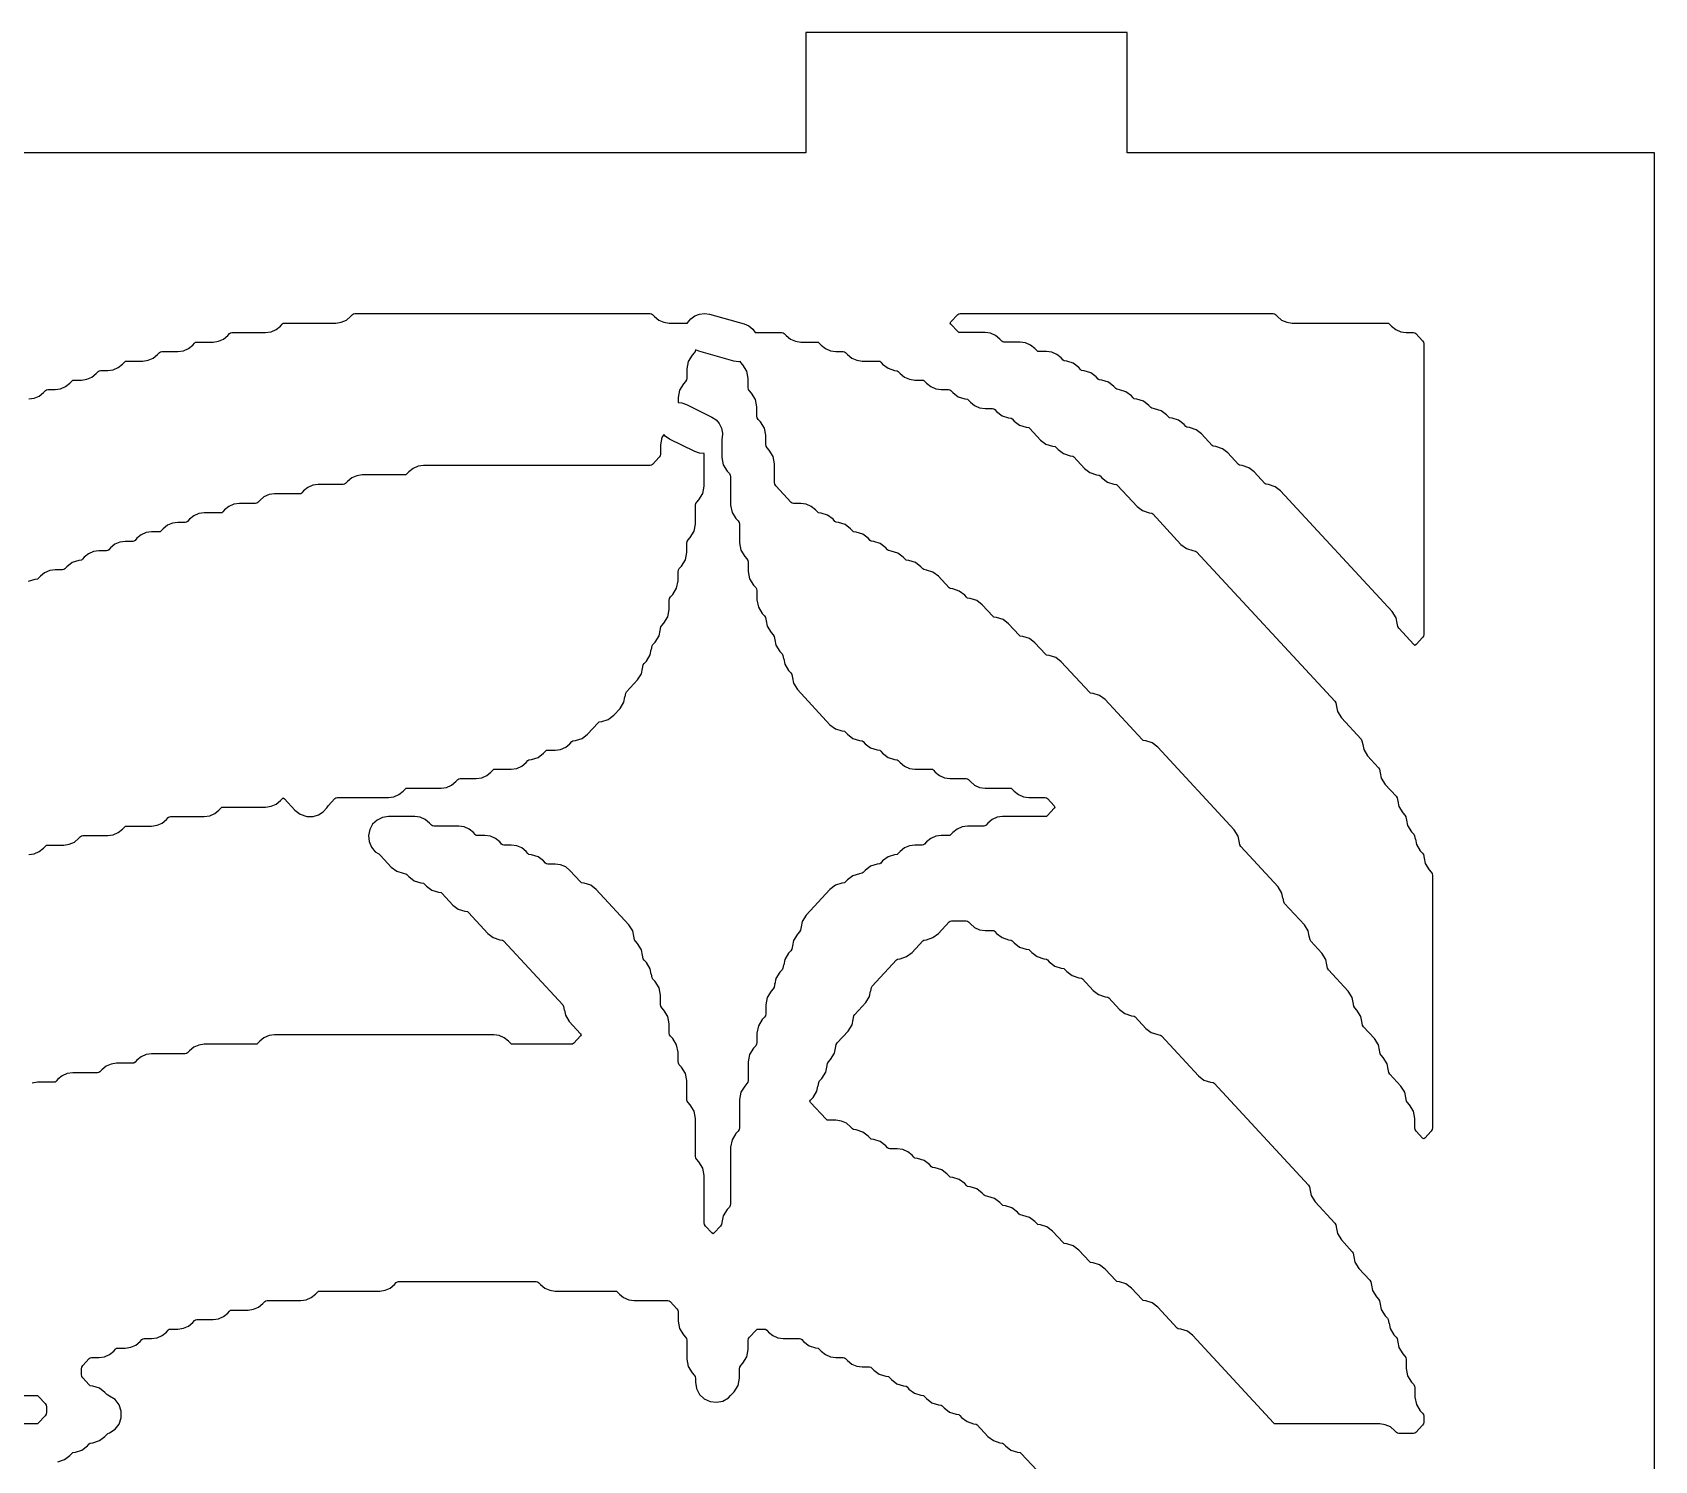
# Model space of a CAD drawing. Header units: millimetres. Extents: x 10 to 410, y 18 to 283.
# Drawn here: x 32.88 to 73.27, y 247.44 to 283 of the extents above; entities that cross this region are included whole.
import ezdxf

# ---------------------------------------------------------------- set-up
doc = ezdxf.new("R2010")
doc.units = ezdxf.units.MM
doc.layers.add('CUT', color=1, linetype='Continuous')

msp = doc.modelspace()

# ---------------------------------------------------------------- linework, layer by layer
at = {"layer": 'CUT'}
for points in [[(31.134, 280), (31.134, 283), (23.134, 283), (23.134, 280), (10, 280), (10, 160), (23.134, 160), (23.134, 157), (31.134, 157), (31.134, 160), (52.134, 160), (52.134, 157), (60.134, 157), (60.134, 160), (73.2679, 160), (73.2679, 280), (60.134, 280), (60.134, 283), (52.134, 283), (52.134, 280)], [(64.2438, 275.7637), (66.6121, 275.7637), (66.6446, 275.7592), (66.6699, 275.7384), (66.7165, 275.688), (66.8224, 275.6011), (66.948, 275.5462), (67.0837, 275.5274), (67.2675, 275.5274), (67.2999, 275.5229), (67.3253, 275.5022), (67.4886, 275.3255), (67.5121, 275.2879), (67.5203, 275.2444), (67.5203, 268.013), (67.5121, 267.9695), (67.4886, 267.9319), (67.3299, 267.7603), (67.3019, 267.7385), (67.2738, 267.7603), (66.8967, 268.1682), (66.8732, 268.2057), (66.8563, 268.2953), (66.8552, 268.2951), (66.8306, 268.4254), (66.7321, 268.5825), (63.9551, 271.5863), (63.8193, 271.6901), (63.6565, 271.7422), (63.5902, 271.7513), (63.5649, 271.7721), (63.2998, 272.0589), (63.164, 272.1627), (63.0011, 272.2147), (62.9349, 272.2239), (62.9095, 272.2447), (62.6444, 272.5314), (62.5086, 272.6353), (62.3458, 272.6873), (62.2795, 272.6965), (62.2542, 272.7173), (61.9891, 273.004), (61.8533, 273.1079), (61.6904, 273.1599), (61.6241, 273.169), (61.5988, 273.1898), (61.5522, 273.2403), (61.4164, 273.3441), (61.2535, 273.3962), (61.1872, 273.4053), (61.1619, 273.4261), (61.1153, 273.4766), (60.9795, 273.5804), (60.8166, 273.6325), (60.7503, 273.6416), (60.725, 273.6624), (60.6784, 273.7129), (60.5426, 273.8167), (60.3797, 273.8687), (60.3134, 273.8779), (60.2881, 273.8987), (60.2415, 273.9492), (60.1057, 274.053), (59.9428, 274.105), (59.8765, 274.1142), (59.8512, 274.135), (59.8046, 274.1855), (59.6688, 274.2893), (59.5059, 274.3413), (59.4396, 274.3505), (59.4143, 274.3713), (59.3677, 274.4217), (59.2319, 274.5256), (59.069, 274.5776), (59.0027, 274.5868), (58.9774, 274.6075), (58.9308, 274.658), (58.795, 274.7619), (58.6321, 274.8139), (58.5658, 274.8231), (58.5405, 274.8438), (58.4939, 274.8943), (58.388, 274.9812), (58.2625, 275.0361), (58.1267, 275.0549), (57.9429, 275.0549), (57.9105, 275.0593), (57.8852, 275.0801), (57.8385, 275.1306), (57.7326, 275.2175), (57.6071, 275.2724), (57.4714, 275.2911), (57.0691, 275.2911), (57.0367, 275.2956), (57.0114, 275.3164), (56.9647, 275.3669), (56.8588, 275.4538), (56.7333, 275.5087), (56.5976, 275.5274), (55.9769, 275.5274), (55.9444, 275.5319), (55.9191, 275.5527), (55.7494, 275.7363), (55.7307, 275.7637), (55.7494, 275.7912), (55.9191, 275.9747), (55.9444, 275.9955), (55.9769, 276), (63.7723, 276), (63.8047, 275.9955), (63.8301, 275.9747), (63.8767, 275.9243), (63.9826, 275.8374), (64.1081, 275.7825)], [(52.657, 257.2406), (52.6739, 257.3301), (52.6975, 257.3677), (52.7513, 257.4259), (52.8498, 257.5831), (52.8744, 257.7134), (52.8755, 257.7132), (52.8924, 257.8027), (52.9159, 257.8403), (53.1882, 258.1348), (53.2867, 258.2919), (53.3113, 258.4222), (53.3124, 258.422), (53.3293, 258.5116), (53.3528, 258.5491), (53.6251, 258.8436), (53.7236, 259.0008), (53.7482, 259.1311), (53.7493, 259.1309), (53.7662, 259.2204), (53.7897, 259.258), (54.39, 259.9072), (54.4153, 259.928), (54.4816, 259.9372), (54.6444, 259.9892), (54.7802, 260.093), (55.0453, 260.3798), (55.0706, 260.4006), (55.1369, 260.4097), (55.2997, 260.4618), (55.4355, 260.5656), (55.7007, 260.8524), (55.726, 260.8731), (55.7584, 260.8776), (56.1265, 260.8776), (56.159, 260.8731), (56.1843, 260.8524), (56.2309, 260.8019), (56.3368, 260.715), (56.4624, 260.6601), (56.5981, 260.6414), (56.7819, 260.6414), (56.8143, 260.6369), (56.8396, 260.6161), (56.8863, 260.5656), (57.0221, 260.4618), (57.1849, 260.4097), (57.2512, 260.4006), (57.2765, 260.3798), (57.3232, 260.3293), (57.459, 260.2255), (57.6218, 260.1735), (57.6881, 260.1643), (57.7134, 260.1435), (57.7601, 260.093), (57.8959, 259.9892), (58.0587, 259.9372), (58.125, 259.928), (58.1503, 259.9072), (58.197, 259.8567), (58.3328, 259.7529), (58.4956, 259.7009), (58.5619, 259.6917), (58.5872, 259.6709), (58.6339, 259.6205), (58.7697, 259.5166), (58.9325, 259.4646), (58.9988, 259.4554), (59.0241, 259.4346), (59.2893, 259.1479), (59.4251, 259.044), (59.5879, 258.992), (59.6542, 258.9829), (59.6795, 258.9621), (59.9446, 258.6753), (60.0804, 258.5715), (60.2433, 258.5194), (60.3095, 258.5103), (60.3348, 258.4895), (60.6, 258.2027), (60.7358, 258.0989), (60.8986, 258.0469), (60.9649, 258.0377), (60.9902, 258.0169), (61.9107, 257.0213), (62.0465, 256.9175), (62.2093, 256.8654), (62.2756, 256.8563), (62.3009, 256.8355), (64.6487, 254.2959), (64.6723, 254.2584), (64.6892, 254.1689), (64.6903, 254.1691), (64.7149, 254.0388), (64.8134, 253.8816), (65.3041, 253.3508), (65.3276, 253.3132), (65.3445, 253.2237), (65.3456, 253.2239), (65.3702, 253.0936), (65.4687, 252.9365), (65.741, 252.6419), (65.7645, 252.6044), (65.7814, 252.5149), (65.7825, 252.5151), (65.8071, 252.3848), (65.9056, 252.2276), (66.1779, 251.9331), (66.2014, 251.8955), (66.2183, 251.806), (66.2194, 251.8062), (66.244, 251.6759), (66.3425, 251.5187), (66.3963, 251.4605), (66.4199, 251.4229), (66.4368, 251.3334), (66.4379, 251.3336), (66.4625, 251.2033), (66.561, 251.0462), (66.6148, 250.9879), (66.6383, 250.9504), (66.6552, 250.8609), (66.6563, 250.8611), (66.6809, 250.7308), (66.7794, 250.5736), (66.8332, 250.5154), (66.8568, 250.4778), (66.8737, 250.3883), (66.8748, 250.3885), (66.8994, 250.2582), (66.9979, 250.101), (67.0517, 250.0428), (67.0752, 250.0052), (67.0834, 249.9617), (67.0834, 249.7316), (67.1178, 249.5493), (67.2163, 249.3922), (67.2701, 249.3339), (67.2937, 249.2964), (67.3019, 249.2528), (67.3019, 249.0227), (67.3363, 248.8405), (67.4348, 248.6833), (67.4886, 248.6251), (67.5121, 248.5875), (67.5203, 248.5439), (67.5203, 248.4012), (67.5121, 248.3576), (67.4886, 248.3201), (67.3253, 248.1434), (67.2999, 248.1226), (67.2675, 248.1181), (66.8994, 248.1181), (66.867, 248.1226), (66.8416, 248.1434), (66.795, 248.1939), (66.6891, 248.2808), (66.5636, 248.3357), (66.4279, 248.3544), (63.8411, 248.3544), (63.8087, 248.3589), (63.7833, 248.3797), (61.7706, 250.5568), (61.6348, 250.6606), (61.472, 250.7126), (61.4057, 250.7218), (61.3804, 250.7426), (60.8968, 251.2656), (60.761, 251.3695), (60.5982, 251.4215), (60.5319, 251.4306), (60.5066, 251.4514), (60.2415, 251.7382), (60.1057, 251.842), (59.9428, 251.8941), (59.8765, 251.9032), (59.8512, 251.924), (59.5861, 252.2108), (59.4503, 252.3146), (59.2875, 252.3666), (59.2212, 252.3758), (59.1959, 252.3966), (58.9308, 252.6833), (58.795, 252.7872), (58.6321, 252.8392), (58.5658, 252.8484), (58.5405, 252.8692), (58.2754, 253.1559), (58.1396, 253.2598), (57.9768, 253.3118), (57.9105, 253.3209), (57.8852, 253.3417), (57.8385, 253.3922), (57.7027, 253.496), (57.5399, 253.5481), (57.4736, 253.5572), (57.4483, 253.578), (57.4016, 253.6285), (57.2658, 253.7323), (57.103, 253.7844), (57.0367, 253.7935), (57.0114, 253.8143), (56.9647, 253.8648), (56.8289, 253.9686), (56.6661, 254.0206), (56.5998, 254.0298), (56.5745, 254.0506), (56.5278, 254.1011), (56.392, 254.2049), (56.2292, 254.2569), (56.1629, 254.2661), (56.1376, 254.2869), (56.0909, 254.3374), (55.9551, 254.4412), (55.7923, 254.4932), (55.726, 254.5024), (55.7007, 254.5232), (55.654, 254.5736), (55.5182, 254.6775), (55.3554, 254.7295), (55.2891, 254.7387), (55.2638, 254.7594), (55.2171, 254.8099), (55.0813, 254.9138), (54.9185, 254.9658), (54.8522, 254.975), (54.8269, 254.9957), (54.7802, 255.0462), (54.6743, 255.1331), (54.5488, 255.188), (54.4131, 255.2068), (54.2293, 255.2068), (54.1968, 255.2112), (54.1715, 255.232), (54.1248, 255.2825), (53.989, 255.3863), (53.8262, 255.4384), (53.7599, 255.4475), (53.7346, 255.4683), (53.6879, 255.5188), (53.5521, 255.6226), (53.3893, 255.6746), (53.323, 255.6838), (53.2977, 255.7046), (53.2511, 255.755), (53.1452, 255.8419), (53.0196, 255.8968), (52.8839, 255.9156), (52.7001, 255.9156), (52.6677, 255.9201), (52.6424, 255.9409), (52.2542, 256.3607), (52.2355, 256.3882), (52.2542, 256.4156), (52.3144, 256.4808), (52.4129, 256.6379), (52.4375, 256.7682), (52.4386, 256.768), (52.4555, 256.8575), (52.479, 256.8951), (52.5329, 256.9533), (52.6313, 257.1105), (52.6559, 257.2408)]]:
    msp.add_lwpolyline(points, close=True, dxfattribs=at)
for points in [[(32.7865, 273.8734), (32.9222, 273.8922), (33.0477, 273.9471), (33.1536, 274.034), (33.2003, 274.0844), (33.2256, 274.1052), (33.258, 274.1097), (33.4419, 274.1097), (33.5776, 274.1285), (33.7031, 274.1834), (33.809, 274.2703), (33.8556, 274.3207), (33.8809, 274.3415), (33.9134, 274.346), (34.0972, 274.346), (34.2329, 274.3648), (34.3584, 274.4197), (34.4643, 274.5066), (34.511, 274.557), (34.5363, 274.5778), (34.5687, 274.5823), (34.7526, 274.5823), (34.8883, 274.601), (35.0138, 274.6559), (35.1197, 274.7429), (35.1663, 274.7933), (35.1917, 274.8141), (35.2241, 274.8186), (35.6264, 274.8186), (35.7621, 274.8373), (35.8876, 274.8922), (35.9935, 274.9791), (36.0401, 275.0296), (36.0655, 275.0504), (36.0979, 275.0549), (36.5002, 275.0549), (36.6359, 275.0736), (36.7614, 275.1285), (36.8673, 275.2154), (36.9139, 275.2659), (36.9393, 275.2867), (36.9717, 275.2911), (37.374, 275.2911), (37.5097, 275.3099), (37.6352, 275.3648), (37.7411, 275.4517), (37.7877, 275.5022), (37.8131, 275.5229), (37.8455, 275.5274), (38.6847, 275.5274), (38.8204, 275.5462), (38.9459, 275.6011), (39.0518, 275.688), (39.0984, 275.7384), (39.1238, 275.7592), (39.1562, 275.7637), (40.4323, 275.7637), (40.568, 275.7825), (40.6935, 275.8374), (40.7994, 275.9243), (40.846, 275.9747), (40.8714, 275.9955), (40.9038, 276), (48.2623, 276), (48.2947, 275.9955), (48.3201, 275.9747), (48.3667, 275.9243), (48.4726, 275.8374), (48.5981, 275.7825), (48.7338, 275.7637), (49.1886, 275.7637), (49.1904, 275.7677), (49.2678, 275.8662), (49.3682, 275.9413), (49.4845, 275.9878), (49.6089, 276.0027), (49.733, 275.9848), (50.598, 275.7417), (50.7131, 275.6923), (50.8116, 275.6149), (50.877, 275.5274), (51.5391, 275.5274), (51.5715, 275.5229), (51.5968, 275.5022), (51.6435, 275.4517), (51.7494, 275.3648), (51.8749, 275.3099), (52.0106, 275.2911), (52.4129, 275.2911), (52.4453, 275.2867), (52.4706, 275.2659), (52.5173, 275.2154), (52.6232, 275.1285), (52.7487, 275.0736), (52.8844, 275.0549), (53.0682, 275.0549), (53.1007, 275.0504), (53.126, 275.0296), (53.1726, 274.9791), (53.2785, 274.8922), (53.404, 274.8373), (53.5398, 274.8186), (53.942, 274.8186), (53.9745, 274.8141), (53.9998, 274.7933), (54.0465, 274.7428), (54.1823, 274.639), (54.3451, 274.587), (54.4114, 274.5778), (54.4367, 274.557), (54.4833, 274.5066), (54.5892, 274.4197), (54.7147, 274.3648), (54.8505, 274.346), (55.0343, 274.346), (55.0667, 274.3415), (55.092, 274.3207), (55.1387, 274.2703), (55.2446, 274.1834), (55.3701, 274.1285), (55.5058, 274.1097), (55.6896, 274.1097), (55.7221, 274.1052), (55.7474, 274.0844), (55.7941, 274.034), (55.9299, 273.9301), (56.0927, 273.8781), (56.159, 273.8689), (56.1843, 273.8481), (56.2309, 273.7977), (56.3368, 273.7108), (56.4624, 273.6559), (56.5981, 273.6371), (56.7819, 273.6371), (56.8143, 273.6326), (56.8396, 273.6119), (56.8863, 273.5614), (57.0221, 273.4575), (57.1849, 273.4055), (57.2512, 273.3964), (57.2765, 273.3756), (57.3232, 273.3251), (57.459, 273.2213), (57.6218, 273.1692), (57.6881, 273.1601), (57.7134, 273.1393), (57.9786, 272.8525), (58.1144, 272.7487), (58.2772, 272.6967), (58.3435, 272.6875), (58.3688, 272.6667), (58.4155, 272.6162), (58.5513, 272.5124), (58.7141, 272.4604), (58.7804, 272.4512), (58.8057, 272.4304), (59.0708, 272.1437), (59.2066, 272.0398), (59.3694, 271.9878), (59.4357, 271.9786), (59.461, 271.9579), (59.5077, 271.9074), (59.6435, 271.8035), (59.8064, 271.7515), (59.8726, 271.7423), (59.8979, 271.7216), (60.3815, 271.1985), (60.5173, 271.0947), (60.6802, 271.0427), (60.7464, 271.0335), (60.7717, 271.0127), (61.4738, 270.2534), (61.6096, 270.1495), (61.7724, 270.0975), (61.8387, 270.0883), (61.864, 270.0676), (65.3041, 266.3466), (65.3276, 266.309), (65.3445, 266.2195), (65.3456, 266.2197), (65.3702, 266.0894), (65.4687, 265.9322), (65.9594, 265.4014), (65.983, 265.3639), (65.9999, 265.2744), (66.001, 265.2746), (66.0256, 265.1443), (66.1241, 264.9871), (66.3963, 264.6926), (66.4199, 264.655), (66.4368, 264.5655), (66.4379, 264.5657), (66.4625, 264.4354), (66.561, 264.2782), (66.8332, 263.9837), (66.8568, 263.9461), (66.8737, 263.8566), (66.8748, 263.8568), (66.8994, 263.7265), (66.9979, 263.5694), (67.0517, 263.5111), (67.0752, 263.4736), (67.0921, 263.3841), (67.0933, 263.3843), (67.1178, 263.254), (67.2163, 263.0968), (67.2701, 263.0386), (67.2937, 263.001), (67.3106, 262.9115), (67.3117, 262.9117), (67.3363, 262.7814), (67.4348, 262.6242), (67.4886, 262.566), (67.5121, 262.5284), (67.529, 262.4389), (67.5302, 262.4391), (67.5547, 262.3088), (67.6532, 262.1516), (67.707, 262.0934), (67.7306, 262.0559), (67.7388, 262.0123), (67.7388, 255.7261), (67.7306, 255.6825), (67.707, 255.645), (67.5484, 255.4734), (67.5203, 255.4516), (67.4923, 255.4734), (67.3336, 255.645), (67.3101, 255.6825), (67.3019, 255.7261), (67.3019, 255.9562), (67.2675, 256.1384), (67.169, 256.2956), (67.1152, 256.3538), (67.0917, 256.3914), (67.0748, 256.4809), (67.0736, 256.4807), (67.049, 256.611), (66.9506, 256.7682), (66.6783, 257.0627), (66.6548, 257.1003), (66.6379, 257.1898), (66.6367, 257.1896), (66.6121, 257.3199), (66.5137, 257.477), (66.4598, 257.5353), (66.4363, 257.5728), (66.4194, 257.6624), (66.4183, 257.6621), (66.3937, 257.7924), (66.2952, 257.9496), (66.0229, 258.2441), (65.9994, 258.2817), (65.9825, 258.3712), (65.9814, 258.371), (65.9568, 258.5013), (65.8583, 258.6585), (65.8045, 258.7167), (65.781, 258.7543), (65.7641, 258.8438), (65.7629, 258.8436), (65.7383, 258.9739), (65.6399, 259.1311), (65.1491, 259.6619), (65.1256, 259.6994), (65.1087, 259.7889), (65.1076, 259.7887), (65.083, 259.919), (64.9845, 260.0762), (64.7122, 260.3707), (64.6887, 260.4083), (64.6718, 260.4978), (64.6707, 260.4976), (64.6461, 260.6279), (64.5476, 260.7851), (64.0569, 261.3159), (64.0334, 261.3534), (64.0165, 261.4429), (64.0153, 261.4427), (63.9907, 261.573), (63.8923, 261.7302), (62.9646, 262.7336), (62.9411, 262.7712), (62.9242, 262.8607), (62.9231, 262.8605), (62.8985, 262.9908), (62.8, 263.1479), (60.8968, 265.2066), (60.761, 265.3104), (60.5982, 265.3624), (60.5319, 265.3716), (60.5066, 265.3924), (59.5861, 266.388), (59.4503, 266.4918), (59.2875, 266.5438), (59.2212, 266.553), (59.1959, 266.5738), (58.4938, 267.3331), (58.3581, 267.437), (58.1952, 267.489), (58.1289, 267.4982), (58.1036, 267.5189), (57.8385, 267.8057), (57.7027, 267.9095), (57.5399, 267.9616), (57.4736, 267.9707), (57.4483, 267.9915), (57.1831, 268.2783), (57.0473, 268.3821), (56.8845, 268.4341), (56.8182, 268.4433), (56.7929, 268.4641), (56.5278, 268.7509), (56.392, 268.8547), (56.2292, 268.9067), (56.1629, 268.9159), (56.1376, 268.9367), (56.0909, 268.9871), (55.9551, 269.091), (55.7923, 269.143), (55.726, 269.1522), (55.7007, 269.1729), (55.4355, 269.4597), (55.2997, 269.5636), (55.1369, 269.6156), (55.0706, 269.6247), (55.0453, 269.6455), (54.9986, 269.696), (54.8628, 269.7998), (54.7, 269.8519), (54.6337, 269.861), (54.6084, 269.8818), (54.5617, 269.9323), (54.4259, 270.0361), (54.2631, 270.0881), (54.1968, 270.0973), (54.1715, 270.1181), (54.1248, 270.1686), (53.989, 270.2724), (53.8262, 270.3244), (53.7599, 270.3336), (53.7346, 270.3544), (53.6879, 270.4049), (53.5521, 270.5087), (53.3893, 270.5607), (53.323, 270.5699), (53.2977, 270.5907), (53.251, 270.6411), (53.1152, 270.745), (52.9524, 270.797), (52.8861, 270.8062), (52.8608, 270.827), (52.8141, 270.8774), (52.6783, 270.9813), (52.5155, 271.0333), (52.4492, 271.0425), (52.4239, 271.0632), (52.3773, 271.1137), (52.2714, 271.2006), (52.1458, 271.2555), (52.0101, 271.2743), (51.8263, 271.2743), (51.7939, 271.2787), (51.7686, 271.2995), (51.3868, 271.7125), (51.3632, 271.7501), (51.355, 271.7936), (51.355, 272.26), (51.3206, 272.4422), (51.2222, 272.5994), (51.1683, 272.6576), (51.1448, 272.6952), (51.1366, 272.7388), (51.1366, 272.9688), (51.1022, 273.1511), (51.0037, 273.3083), (50.9499, 273.3665), (50.9263, 273.4041), (50.9181, 273.4476), (50.9181, 273.6777), (50.8837, 273.86), (50.7853, 274.0171), (50.7314, 274.0754), (50.7079, 274.1129), (50.6997, 274.1565), (50.6997, 274.3866), (50.6653, 274.5688), (50.5668, 274.726), (50.513, 274.7842), (50.5005, 274.8042), (50.4623, 274.7996), (50.3382, 274.8175), (49.4732, 275.0606), (49.3881, 275.0971), (49.3807, 275.0581), (49.3572, 275.0205), (49.3034, 274.9623), (49.2049, 274.8051), (49.1705, 274.6229), (49.1705, 274.3928), (49.1623, 274.3492), (49.1388, 274.3116), (49.0849, 274.2534), (48.9865, 274.0962), (48.9521, 273.914), (48.9521, 273.7839), (49.0438, 273.7778), (49.1624, 273.7374), (49.7941, 273.4251), (49.8982, 273.3554), (49.9808, 273.2611), (50.0361, 273.1486), (50.0604, 273.0257), (50.0521, 272.9007), (50.0443, 272.8778), (50.0443, 272.4151), (50.0787, 272.2329), (50.1772, 272.0757), (50.231, 272.0175), (50.2545, 271.9799), (50.2628, 271.9363), (50.2628, 271.2337), (50.2972, 271.0514), (50.3956, 270.8943), (50.4495, 270.836), (50.473, 270.7985), (50.4812, 270.7549), (50.4812, 270.2885), (50.5156, 270.1063), (50.6141, 269.9491), (50.6679, 269.8909), (50.6914, 269.8533), (50.6997, 269.8098), (50.6997, 269.5797), (50.7341, 269.3974), (50.8325, 269.2403), (50.8864, 269.182), (50.9099, 269.1445), (50.9181, 269.1009), (50.9181, 268.8708), (50.9525, 268.6886), (51.051, 268.5314), (51.1048, 268.4732), (51.1283, 268.4356), (51.1452, 268.3461), (51.1464, 268.3463), (51.171, 268.216), (51.2694, 268.0588), (51.3233, 268.0006), (51.3468, 267.963), (51.3637, 267.8735), (51.3648, 267.8737), (51.3894, 267.7434), (51.4879, 267.5862), (51.5417, 267.528), (51.5652, 267.4905), (51.5821, 267.4009), (51.5833, 267.4011), (51.6079, 267.2708), (51.7063, 267.1137), (51.7602, 267.0554), (51.7837, 267.0179), (51.8006, 266.9284), (51.8017, 266.9286), (51.8263, 266.7983), (51.9248, 266.6411), (52.7358, 265.7639), (52.8715, 265.6601), (53.0344, 265.6081), (53.1007, 265.5989), (53.126, 265.5781), (53.1727, 265.5276), (53.3084, 265.4238), (53.4713, 265.3718), (53.5376, 265.3626), (53.5629, 265.3418), (53.6096, 265.2913), (53.7453, 265.1875), (53.9082, 265.1355), (53.9745, 265.1263), (53.9998, 265.1055), (54.0465, 265.0551), (54.1823, 264.9512), (54.3451, 264.8992), (54.4114, 264.89), (54.4367, 264.8692), (54.4833, 264.8188), (54.5892, 264.7319), (54.7147, 264.677), (54.8505, 264.6582), (55.2527, 264.6582), (55.2852, 264.6537), (55.3105, 264.633), (55.3571, 264.5825), (55.463, 264.4956), (55.5885, 264.4407), (55.7243, 264.4219), (56.1265, 264.4219), (56.159, 264.4175), (56.1843, 264.3967), (56.2309, 264.3462), (56.3368, 264.2593), (56.4624, 264.2044), (56.5981, 264.1857), (57.2188, 264.1857), (57.2512, 264.1812), (57.2765, 264.1604), (57.3232, 264.1099), (57.4291, 264.023), (57.5546, 263.9681), (57.6903, 263.9494), (58.0926, 263.9494), (58.125, 263.9449), (58.1503, 263.9241), (58.3201, 263.7405), (58.3387, 263.7131), (58.3201, 263.6856), (58.1503, 263.5021), (58.125, 263.4813), (58.0926, 263.4768), (57.035, 263.4768), (56.8993, 263.458), (56.7737, 263.4031), (56.6678, 263.3162), (56.6212, 263.2658), (56.5959, 263.245), (56.5634, 263.2405), (56.1612, 263.2405), (56.0255, 263.2217), (55.8999, 263.1668), (55.794, 263.0799), (55.7474, 263.0295), (55.7221, 263.0087), (55.6896, 263.0042), (55.5058, 263.0042), (55.3701, 262.9855), (55.2446, 262.9306), (55.1387, 262.8436), (55.092, 262.7932), (55.0667, 262.7724), (55.0343, 262.7679), (54.8505, 262.7679), (54.7147, 262.7492), (54.5892, 262.6943), (54.4833, 262.6074), (54.4367, 262.5569), (54.4114, 262.5361), (54.3451, 262.527), (54.1823, 262.4749), (54.0465, 262.3711), (53.9998, 262.3206), (53.9745, 262.2998), (53.9082, 262.2907), (53.7453, 262.2387), (53.6096, 262.1348), (53.5629, 262.0843), (53.5376, 262.0636), (53.4713, 262.0544), (53.3084, 262.0024), (53.1727, 261.8985), (53.126, 261.8481), (53.1007, 261.8273), (53.0344, 261.8181), (52.8715, 261.7661), (52.7358, 261.6622), (52.1432, 261.0213), (52.0448, 260.8642), (52.0202, 260.7339), (52.019, 260.7341), (52.0021, 260.6446), (51.9786, 260.607), (51.9248, 260.5488), (51.8263, 260.3916), (51.8017, 260.2613), (51.8006, 260.2615), (51.7837, 260.172), (51.7602, 260.1344), (51.7063, 260.0762), (51.6079, 259.919), (51.5833, 259.7887), (51.5821, 259.7889), (51.5652, 259.6994), (51.5417, 259.6619), (51.4879, 259.6036), (51.3894, 259.4465), (51.3648, 259.3161), (51.3637, 259.3164), (51.3468, 259.2268), (51.3233, 259.1893), (51.2694, 259.1311), (51.171, 258.9739), (51.1366, 258.7916), (51.1366, 258.5615), (51.1283, 258.518), (51.1048, 258.4804), (51.051, 258.4222), (50.9525, 258.265), (50.9181, 258.0828), (50.9181, 257.8527), (50.9099, 257.8091), (50.8864, 257.7716), (50.8325, 257.7133), (50.7341, 257.5562), (50.6997, 257.3739), (50.6997, 256.9075), (50.6914, 256.864), (50.6679, 256.8264), (50.6141, 256.7682), (50.5156, 256.611), (50.4812, 256.4288), (50.4812, 255.7261), (50.473, 255.6825), (50.4495, 255.645), (50.3956, 255.5867), (50.2972, 255.4296), (50.2628, 255.2473), (50.2628, 253.8358), (50.2545, 253.7922), (50.231, 253.7547), (50.1772, 253.6965), (50.0787, 253.5393), (50.0541, 253.409), (50.053, 253.4092), (50.0361, 253.3197), (50.0126, 253.2821), (49.8539, 253.1105), (49.8259, 253.0888), (49.7978, 253.1105), (49.6392, 253.2821), (49.6156, 253.3197), (49.6074, 253.3632), (49.6074, 254.5385), (49.573, 254.7207), (49.4746, 254.8779), (49.4207, 254.9361), (49.3972, 254.9737), (49.389, 255.0172), (49.389, 255.9562), (49.3546, 256.1384), (49.2561, 256.2956), (49.2023, 256.3538), (49.1787, 256.3914), (49.1705, 256.435), (49.1705, 256.9013), (49.1361, 257.0836), (49.0377, 257.2408), (48.9838, 257.299), (48.9603, 257.3366), (48.9521, 257.3801), (48.9521, 257.6102), (48.9177, 257.7924), (48.8192, 257.9496), (48.7654, 258.0078), (48.7418, 258.0454), (48.7336, 258.089), (48.7336, 258.3191), (48.6992, 258.5013), (48.6008, 258.6585), (48.5469, 258.7167), (48.5234, 258.7543), (48.5152, 258.7978), (48.5152, 259.0279), (48.4808, 259.2102), (48.3823, 259.3673), (48.3285, 259.4256), (48.3049, 259.4631), (48.288, 259.5526), (48.2869, 259.5524), (48.2623, 259.6827), (48.1639, 259.8399), (48.11, 259.8981), (48.0865, 259.9357), (48.0696, 260.0252), (48.0685, 260.025), (48.0439, 260.1553), (47.9454, 260.3125), (47.8916, 260.3707), (47.868, 260.4083), (47.8511, 260.4978), (47.85, 260.4976), (47.8254, 260.6279), (47.7269, 260.7851), (46.916, 261.6622), (46.7802, 261.7661), (46.6173, 261.8181), (46.5511, 261.8273), (46.5257, 261.8481), (46.2607, 262.1348), (46.1548, 262.2217), (46.0292, 262.2766), (45.8935, 262.2954), (45.7097, 262.2954), (45.6773, 262.2998), (45.6519, 262.3206), (45.6053, 262.3711), (45.4695, 262.4749), (45.3066, 262.527), (45.2404, 262.5361), (45.215, 262.5569), (45.1684, 262.6074), (45.0625, 262.6943), (44.937, 262.7492), (44.8013, 262.7679), (44.6175, 262.7679), (44.585, 262.7724), (44.5597, 262.7932), (44.5131, 262.8436), (44.4072, 262.9306), (44.2816, 262.9855), (44.1459, 263.0042), (43.9621, 263.0042), (43.9297, 263.0087), (43.9043, 263.0295), (43.8577, 263.0799), (43.7518, 263.1668), (43.6263, 263.2217), (43.4906, 263.2405), (42.8699, 263.2405), (42.8374, 263.245), (42.8121, 263.2658), (42.7655, 263.3162), (42.6595, 263.4031), (42.534, 263.458), (42.3983, 263.4768), (41.743, 263.4768), (41.5936, 263.454), (41.458, 263.3876), (41.3483, 263.2838), (41.2746, 263.1519), (41.2437, 263.004), (41.2583, 262.8537), (41.3172, 262.7146), (41.4149, 262.5994), (41.5012, 262.5449), (41.5481, 262.5064), (41.8132, 262.2196), (41.949, 262.1158), (42.1119, 262.0637), (42.1781, 262.0546), (42.2035, 262.0338), (42.2501, 261.9833), (42.3859, 261.8795), (42.5488, 261.8275), (42.615, 261.8183), (42.6404, 261.7975), (42.687, 261.747), (42.8228, 261.6432), (42.9857, 261.5912), (43.0519, 261.582), (43.0773, 261.5612), (43.3424, 261.2745), (43.4782, 261.1706), (43.641, 261.1186), (43.7073, 261.1094), (43.7326, 261.0887), (44.2162, 260.5656), (44.352, 260.4618), (44.5148, 260.4097), (44.5811, 260.4006), (44.6064, 260.3798), (46.0805, 258.7854), (46.104, 258.7478), (46.1209, 258.6583), (46.122, 258.6585), (46.1466, 258.5282), (46.2451, 258.3711), (46.5237, 258.0696), (46.5424, 258.0422), (46.5237, 258.0147), (46.354, 257.8312), (46.3287, 257.8104), (46.2962, 257.8059), (44.8359, 257.8059), (44.8035, 257.8104), (44.7781, 257.8312), (44.7315, 257.8816), (44.6256, 257.9685), (44.5001, 258.0234), (44.3644, 258.0422), (38.9036, 258.0422), (38.7679, 258.0234), (38.6423, 257.9685), (38.5364, 257.8816), (38.4898, 257.8312), (38.4645, 257.8104), (38.432, 257.8059), (37.156, 257.8059), (37.0203, 257.7871), (36.8947, 257.7322), (36.7888, 257.6453), (36.7422, 257.5949), (36.7169, 257.5741), (36.6844, 257.5696), (35.8453, 257.5696), (35.7096, 257.5509), (35.584, 257.496), (35.4781, 257.409), (35.4315, 257.3586), (35.4062, 257.3378), (35.3737, 257.3333), (34.9715, 257.3333), (34.8358, 257.3146), (34.7102, 257.2597), (34.6043, 257.1728), (34.5577, 257.1223), (34.5324, 257.1015), (34.4999, 257.097), (33.8792, 257.097), (33.7435, 257.0783), (33.618, 257.0234), (33.5121, 256.9365), (33.4654, 256.886), (33.4401, 256.8652), (33.4077, 256.8608), (33.0054, 256.8608), (32.8697, 256.842)], [(32.7865, 262.5316), (32.9222, 262.5504), (33.0477, 262.6053), (33.1536, 262.6922), (33.2003, 262.7427), (33.2256, 262.7634), (33.258, 262.7679), (33.6603, 262.7679), (33.796, 262.7867), (33.9215, 262.8416), (34.0274, 262.9285), (34.0741, 262.979), (34.0994, 262.9997), (34.1318, 263.0042), (34.7526, 263.0042), (34.8883, 263.023), (35.0138, 263.0779), (35.1197, 263.1648), (35.1663, 263.2152), (35.1917, 263.236), (35.2241, 263.2405), (35.8448, 263.2405), (35.9805, 263.2593), (36.106, 263.3142), (36.2119, 263.4011), (36.2586, 263.4515), (36.2839, 263.4723), (36.3164, 263.4768), (37.1555, 263.4768), (37.2912, 263.4956), (37.4167, 263.5505), (37.5226, 263.6374), (37.5693, 263.6878), (37.5946, 263.7086), (37.6271, 263.7131), (38.6847, 263.7131), (38.8204, 263.7318), (38.9459, 263.7867), (39.0518, 263.8737), (39.0937, 263.919), (39.1218, 263.9408), (39.1498, 263.919), (39.4103, 263.6373), (39.5461, 263.5335), (39.7089, 263.4815), (39.7254, 263.4792), (39.8638, 263.4794), (39.9969, 263.5176), (40.1145, 263.5908), (40.2074, 263.6934), (40.2394, 263.7405), (40.4091, 263.9241), (40.4345, 263.9449), (40.4669, 263.9494), (41.743, 263.9494), (41.8787, 263.9681), (42.0042, 264.023), (42.1101, 264.1099), (42.1567, 264.1604), (42.1821, 264.1812), (42.2145, 264.1857), (43.0537, 264.1857), (43.1894, 264.2044), (43.3149, 264.2593), (43.4208, 264.3462), (43.4674, 264.3967), (43.4928, 264.4175), (43.5252, 264.4219), (43.9275, 264.4219), (44.0632, 264.4407), (44.1887, 264.4956), (44.2946, 264.5825), (44.3412, 264.633), (44.3666, 264.6537), (44.399, 264.6582), (44.8013, 264.6582), (44.937, 264.677), (45.0625, 264.7319), (45.1684, 264.8188), (45.215, 264.8692), (45.2404, 264.89), (45.3066, 264.8992), (45.4695, 264.9512), (45.6053, 265.0551), (45.6519, 265.1055), (45.6773, 265.1263), (45.7097, 265.1308), (45.8935, 265.1308), (46.0292, 265.1496), (46.1548, 265.2045), (46.2607, 265.2914), (46.3073, 265.3418), (46.3326, 265.3626), (46.3989, 265.3718), (46.5617, 265.4238), (46.6975, 265.5276), (46.9626, 265.8144), (46.988, 265.8352), (47.0542, 265.8443), (47.2171, 265.8964), (47.3529, 266.0002), (47.5085, 266.1685), (47.607, 266.3257), (47.6316, 266.456), (47.6327, 266.4558), (47.6496, 266.5453), (47.6731, 266.5829), (47.9454, 266.8774), (48.0439, 267.0346), (48.0685, 267.1649), (48.0696, 267.1646), (48.0865, 267.2542), (48.11, 267.2917), (48.1639, 267.35), (48.2623, 267.5071), (48.2869, 267.6374), (48.288, 267.6372), (48.3049, 267.7267), (48.3285, 267.7643), (48.3823, 267.8225), (48.4808, 267.9797), (48.5054, 268.11), (48.5065, 268.1098), (48.5234, 268.1993), (48.5469, 268.2369), (48.6008, 268.2951), (48.6992, 268.4523), (48.7336, 268.6345), (48.7336, 268.8646), (48.7418, 268.9082), (48.7654, 268.9457), (48.8192, 269.004), (48.9177, 269.1611), (48.9521, 269.3434), (48.9521, 269.5735), (48.9603, 269.617), (48.9838, 269.6546), (49.0377, 269.7128), (49.1361, 269.87), (49.1705, 270.0523), (49.1705, 270.2823), (49.1787, 270.3259), (49.2023, 270.3635), (49.2561, 270.4217), (49.3546, 270.5789), (49.389, 270.7611), (49.389, 271.2275), (49.3972, 271.271), (49.4207, 271.3086), (49.4746, 271.3668), (49.573, 271.524), (49.6074, 271.7063), (49.6074, 272.5161), (49.4873, 272.5241), (49.3687, 272.5645), (48.737, 272.8768), (48.6329, 272.9465), (48.5959, 272.9888), (48.5496, 272.9148), (48.5152, 272.7326), (48.5152, 272.5025), (48.5069, 272.4589), (48.4834, 272.4214), (48.3201, 272.2447), (48.2947, 272.2239), (48.2623, 272.2194), (42.6172, 272.2194), (42.4815, 272.2006), (42.356, 272.1457), (42.2501, 272.0588), (42.2035, 272.0084), (42.1781, 271.9876), (42.1457, 271.9831), (41.0881, 271.9831), (40.9524, 271.9644), (40.8269, 271.9095), (40.7209, 271.8225), (40.6743, 271.7721), (40.649, 271.7513), (40.6165, 271.7468), (39.9958, 271.7468), (39.8601, 271.7281), (39.7346, 271.6732), (39.6287, 271.5863), (39.5821, 271.5358), (39.5567, 271.515), (39.5243, 271.5105), (38.9036, 271.5105), (38.7679, 271.4918), (38.6423, 271.4369), (38.5364, 271.35), (38.4898, 271.2995), (38.4645, 271.2787), (38.432, 271.2743), (38.0298, 271.2743), (37.8941, 271.2555), (37.7685, 271.2006), (37.6626, 271.1137), (37.616, 271.0632), (37.5907, 271.0425), (37.5582, 271.038), (37.156, 271.038), (37.0203, 271.0192), (36.8947, 270.9643), (36.7888, 270.8774), (36.7422, 270.827), (36.7169, 270.8062), (36.6844, 270.8017), (36.5006, 270.8017), (36.3649, 270.7829), (36.2394, 270.728), (36.1335, 270.6411), (36.0869, 270.5907), (36.0615, 270.5699), (36.0291, 270.5654), (35.8453, 270.5654), (35.7096, 270.5466), (35.584, 270.4917), (35.4781, 270.4048), (35.4315, 270.3544), (35.4062, 270.3336), (35.3737, 270.3291), (35.1899, 270.3291), (35.0542, 270.3103), (34.9287, 270.2554), (34.8228, 270.1685), (34.7761, 270.1181), (34.7508, 270.0973), (34.7184, 270.0928), (34.5346, 270.0928), (34.3989, 270.0741), (34.2733, 270.0192), (34.1674, 269.9323), (34.1208, 269.8818), (34.0955, 269.861), (34.0292, 269.8519), (33.8664, 269.7998), (33.7306, 269.696), (33.6839, 269.6455), (33.6586, 269.6247), (33.6261, 269.6203), (33.4423, 269.6203), (33.3066, 269.6015), (33.1811, 269.5466), (33.0752, 269.4597), (33.0285, 269.4092), (33.0032, 269.3885), (32.937, 269.3793), (32.7741, 269.3273)], [(33.5103, 247.414), (33.6732, 247.466), (33.809, 247.5698), (33.8556, 247.6203), (33.8809, 247.6411), (33.9472, 247.6502), (34.1101, 247.7023), (34.2459, 247.8061), (34.2925, 247.8566), (34.3178, 247.8774), (34.3841, 247.8865), (34.547, 247.9386), (34.6828, 248.0424), (34.7294, 248.0929), (34.7553, 248.1141), (34.7976, 248.1326), (34.9356, 248.2226), (35.0369, 248.3525), (35.0905, 248.5083), (35.0905, 248.6731), (35.0369, 248.8289), (34.9356, 248.9588), (34.7976, 249.0488), (34.7553, 249.0673), (34.7294, 249.0886), (34.6828, 249.139), (34.547, 249.2429), (34.3841, 249.2949), (34.3178, 249.3041), (34.2925, 249.3248), (34.1292, 249.5015), (34.1057, 249.5391), (34.0974, 249.5826), (34.0974, 249.7254), (34.1057, 249.7689), (34.1292, 249.8065), (34.2925, 249.9832), (34.3178, 250.004), (34.3503, 250.0084), (34.5341, 250.0084), (34.6698, 250.0272), (34.7953, 250.0821), (34.9012, 250.169), (34.9479, 250.2195), (34.9732, 250.2402), (35.0057, 250.2447), (35.1895, 250.2447), (35.3252, 250.2635), (35.4507, 250.3184), (35.5566, 250.4053), (35.6032, 250.4557), (35.6286, 250.4765), (35.661, 250.481), (35.8448, 250.481), (35.9805, 250.4998), (36.106, 250.5547), (36.2119, 250.6416), (36.2586, 250.692), (36.2839, 250.7128), (36.3164, 250.7173), (36.5002, 250.7173), (36.6359, 250.7361), (36.7614, 250.791), (36.8673, 250.8779), (36.9139, 250.9283), (36.9393, 250.9491), (36.9717, 250.9536), (37.374, 250.9536), (37.5097, 250.9724), (37.6352, 251.0273), (37.7411, 251.1142), (37.7877, 251.1646), (37.8131, 251.1854), (37.8455, 251.1899), (38.2478, 251.1899), (38.3835, 251.2086), (38.509, 251.2635), (38.6149, 251.3504), (38.6615, 251.4009), (38.6869, 251.4217), (38.7193, 251.4262), (39.5585, 251.4262), (39.6942, 251.4449), (39.8197, 251.4998), (39.9256, 251.5867), (39.9722, 251.6372), (39.9976, 251.658), (40.03, 251.6624), (41.5245, 251.6624), (41.6602, 251.6812), (41.7857, 251.7361), (41.8917, 251.823), (41.9383, 251.8735), (41.9636, 251.8942), (41.9961, 251.8987), (45.4224, 251.8987), (45.4549, 251.8942), (45.4802, 251.8735), (45.5269, 251.823), (45.6328, 251.7361), (45.7583, 251.6812), (45.894, 251.6624), (47.3885, 251.6624), (47.4209, 251.658), (47.4463, 251.6372), (47.4929, 251.5867), (47.5988, 251.4998), (47.7243, 251.4449), (47.86, 251.4262), (48.6992, 251.4262), (48.7316, 251.4217), (48.757, 251.4009), (48.9203, 251.2242), (48.9438, 251.1867), (48.9521, 251.1431), (48.9521, 250.913), (48.9865, 250.7308), (49.0849, 250.5736), (49.1388, 250.5154), (49.1623, 250.4778), (49.1705, 250.4342), (49.1705, 249.9679), (49.2049, 249.7856), (49.3034, 249.6284), (49.3572, 249.5702), (49.3807, 249.5326), (49.389, 249.4891), (49.389, 249.3921), (49.4148, 249.2335), (49.4896, 249.0913), (49.6056, 248.9801), (49.7509, 248.9115), (49.9104, 248.8925), (50.0677, 248.9251), (50.2066, 249.006), (50.2596, 249.0662), (50.2628, 249.0633), (50.3484, 249.1559), (50.4468, 249.313), (50.4812, 249.4953), (50.4812, 249.7254), (50.4894, 249.7689), (50.513, 249.8065), (50.5668, 249.8647), (50.6653, 250.0219), (50.6997, 250.2042), (50.6997, 250.4342), (50.7079, 250.4778), (50.7314, 250.5154), (50.8948, 250.692), (50.9201, 250.7128), (50.9525, 250.7173), (51.1022, 250.7173), (51.1346, 250.7128), (51.1599, 250.692), (51.2066, 250.6416), (51.3125, 250.5547), (51.438, 250.4998), (51.5737, 250.481), (51.976, 250.481), (52.0084, 250.4765), (52.0337, 250.4557), (52.0804, 250.4053), (52.2162, 250.3014), (52.379, 250.2494), (52.4453, 250.2402), (52.4706, 250.2195), (52.5173, 250.169), (52.6232, 250.0821), (52.7487, 250.0272), (52.8844, 250.0084), (53.0682, 250.0084), (53.1007, 250.004), (53.126, 249.9832), (53.1726, 249.9327), (53.2785, 249.8458), (53.404, 249.7909), (53.5398, 249.7722), (53.7236, 249.7722), (53.756, 249.7677), (53.7813, 249.7469), (53.828, 249.6964), (53.9638, 249.5926), (54.1266, 249.5405), (54.1929, 249.5314), (54.2182, 249.5106), (54.2649, 249.4601), (54.4007, 249.3563), (54.5635, 249.3043), (54.6298, 249.2951), (54.6551, 249.2743), (54.7018, 249.2238), (54.8376, 249.12), (55.0004, 249.068), (55.0667, 249.0588), (55.092, 249.038), (55.1387, 248.9875), (55.2745, 248.8837), (55.4373, 248.8317), (55.5036, 248.8225), (55.5289, 248.8017), (55.5756, 248.7513), (55.7114, 248.6474), (55.8742, 248.5954), (55.9405, 248.5862), (55.9658, 248.5654), (56.0125, 248.515), (56.1483, 248.4111), (56.3111, 248.3591), (56.3774, 248.3499), (56.4027, 248.3292), (56.6679, 248.0424), (56.8037, 247.9386), (56.9665, 247.8865), (57.0328, 247.8774), (57.0581, 247.8566), (57.1048, 247.8061), (57.2406, 247.7023), (57.4034, 247.6502), (57.4697, 247.6411), (57.495, 247.6203), (57.8832, 247.2004)], [(32.1316, 249.0633), (32.9708, 249.0633), (33.0032, 249.0588), (33.0285, 249.038), (33.1919, 248.8613), (33.2154, 248.8238), (33.2236, 248.7802), (33.2236, 248.6375), (33.2154, 248.5939), (33.1919, 248.5564), (33.0285, 248.3797), (33.0032, 248.3589), (32.9708, 248.3544), (32.3501, 248.3544)]]:
    msp.add_lwpolyline(points, dxfattribs=at)

doc.saveas('drawing.dxf')
